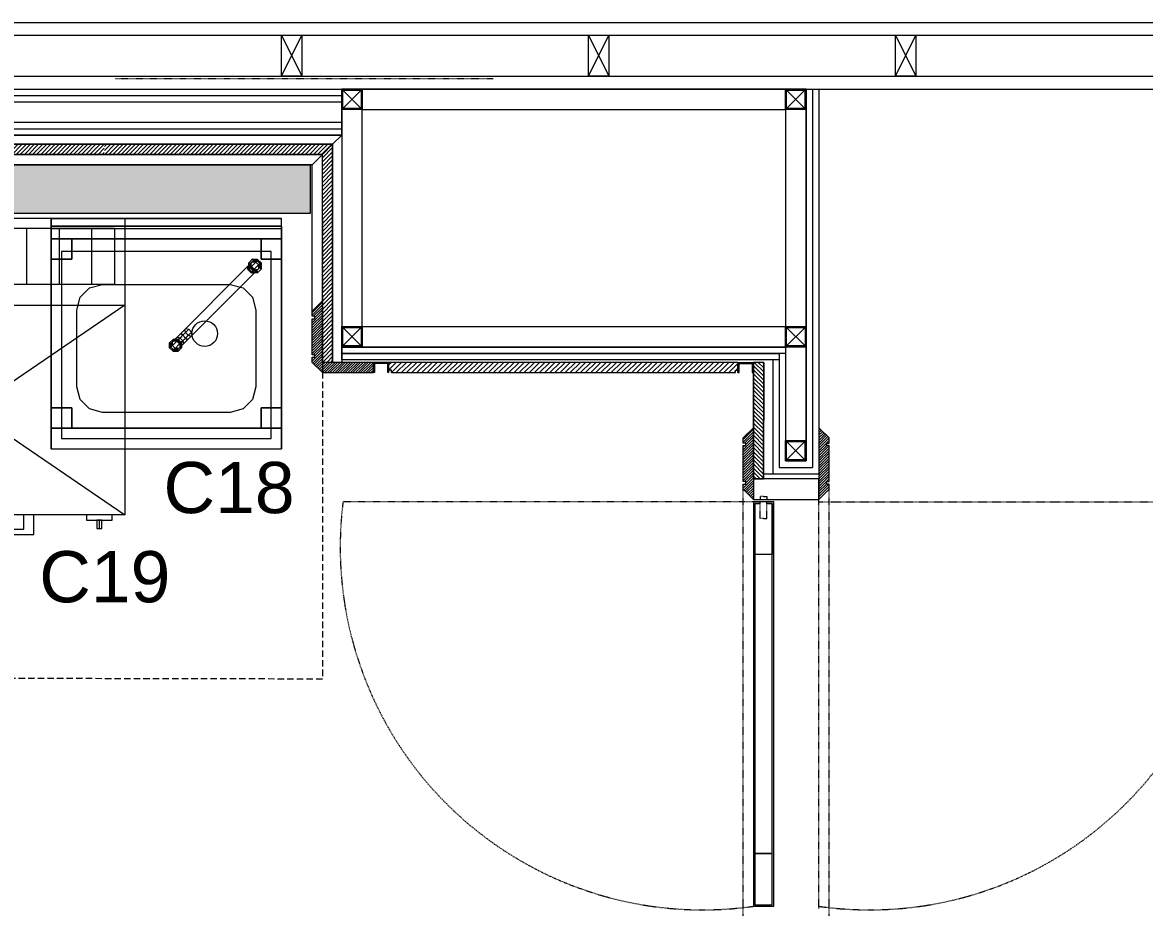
# Model space of a CAD drawing. Header units: millimetres. Extents: x 29001 to 40804, y -8833 to -5892.
# Drawn here: x 30692.4 to 30911.7, y -6731.6 to -6558.7 of the extents above; entities that cross this region are included whole.
import ezdxf

# ---------------------------------------------------------------- set-up
doc = ezdxf.new("R2010")
doc.units = ezdxf.units.MM
for name, pattern in [('( Hidden )', [0.375, 0.25, -0.125]), ('DASHED2', [0.375, 0.25, -0.125]), ('DOT', [3.002, 0.002, -3]), ('HIDDEN', [9.525, 6.35, -3.175])]:
    doc.linetypes.add(name, pattern=pattern)
doc.layers.get('0').update_dxf_attribs({"lineweight": 0})
for name, color, linetype, lineweight in [('anahtar', 9, 'Continuous', 0), ('mutfak-Ekipman', 4, 'Continuous', 0), ('mutfak-poz no', 7, 'Continuous', 0), ('S2000-davlumbaz', 102, 'DASHED2', 0), ('S2000-Ekipman', 4, 'Continuous', 0), ('xxx_Auto_Duvar_Alcipan', 50, 'Continuous', 0), ('xxx_Auto_Duvar_Yesil Alcipan', 93, 'Continuous', 0), ('xxx_Auto_Kaplama_Ahşap', 34, 'Continuous', 0), ('xxx_Auto_Kaplama_Ahşap Tarama', 16, 'Continuous', 0), ('xxx_Auto_Kaplama_Aluminyum', 133, 'Continuous', 0), ('xxx_Auto_Kaplama_Aluminyum Tarama', 135, 'Continuous', 0), ('xxx_Auto_Kaplama_Mermer', 23, 'Continuous', 0), ('xxx_Auto_Kaplama_Mermer Tarama', 45, 'Continuous', 0), ('xxx_Auto_Kaplama_Mermer Tarama @ 1', 45, 'Continuous', 0), ('xxx_Auto_Konstruksiyon_Metal', 141, 'Continuous', 0), ('xxx_Auto_Tefris_Silik', 252, 'Continuous', 0), ('Y_DUVAR ALCIPAN', 6, 'Continuous', 0), ('Y_DUVAR KONST', 254, 'Continuous', 0)]:
    doc.layers.add(name, color=color, linetype=linetype, lineweight=lineweight)
doc.styles.add('ekp-yazı', font='arial.ttf', dxfattribs={"height": 10})
pattern_1 = [(45, (-27112.0307, 50087.7218), (-0.3999999993, 0.3999999993), [])]
pattern_2 = [(225, (57877.52733, -102233.45388), (0.2499999996, -0.2499999996), [])]

# ---------------------------------------------------------------- blocks, each defined once
blk = doc.blocks.new('KUTU PROFIL 40X80')
for p, q in [((8, 0), (0, -4)), ((0, 0), (8, -4))]:
    blk.add_line(p, q)
blk.add_lwpolyline([(0, 0), (8, 0), (8, -4), (0, -4)], close=True)
blk = doc.blocks.new('40x40 kutu profil')
at = {"layer": 'xxx_Auto_Konstruksiyon_Metal'}
for points in [[(-1674.77, -595.98), (-1674.77, -599.98), (-1670.77, -599.98), (-1670.77, -595.98), (-1674.77, -595.98)], [(-1670.97, -596.18), (-1674.57, -599.78)], [(-1674.57, -596.18), (-1670.97, -599.78)]]:
    blk.add_lwpolyline(points, dxfattribs=at)
blk.add_lwpolyline([(-1674.57, -596.18), (-1674.57, -599.78), (-1670.97, -599.78), (-1670.97, -596.18)], close=True, dxfattribs=at)
blk = doc.blocks.new('jıkloı')
at = {"layer": 'xxx_Auto_Kaplama_Aluminyum Tarama', "true_color": 0x454545}
h = blk.add_hatch(color=250, dxfattribs=at)
h.dxf.hatch_style = 1
h.paths.add_polyline_path([(2, 1.5), (0, 1.5), (0, -1.5), (2, -1.5), (2, -1.3), (0.2, -1.3), (0.2, 1.3), (2, 1.3)])
at = {"layer": 'xxx_Auto_Kaplama_Aluminyum'}
for points in [[(2, 1.5), (0, 1.5), (0, -1.5), (2, -1.5)], [(2, 1.3), (0.2, 1.3), (0.2, -1.3), (2, -1.3)], [(2, 1.5), (2, 1.3)], [(2, -1.3), (2, -1.5)]]:
    blk.add_lwpolyline(points, dxfattribs=at)
blk = doc.blocks.new('TÜM LAYOOUT')
at = {"layer": 'xxx_Auto_Kaplama_Ahşap'}
h = blk.add_hatch(dxfattribs=at)
h.set_pattern_fill('JIS_WOOD', color=256, scale=0.8)
h.set_pattern_definition([(45, (-27117.531, 50085.9245), (-0.3999999993, 0.3999999993), [])])
h.paths.add_polyline_path([(1563.63, -260.75), (978.49, -260.75), (980.49, -262.75), (1563.63, -262.75)])
h = blk.add_hatch(dxfattribs=at)
h.set_pattern_fill('JIS_WOOD', color=256, scale=0.8)
h.set_pattern_definition(pattern_1)
h.paths.add_polyline_path([(1606.26, -262.75), (1608.26, -260.75), (1563.68, -260.74), (1563.68, -262.74)])
h = blk.add_hatch(dxfattribs=at)
h.set_pattern_fill('JIS_WOOD', color=256, scale=0.8)
h.set_pattern_definition(pattern_1)
h.paths.add_polyline_path([(1606.26, -262.75), (1608.26, -260.75), (1608.26, -303.35), (1606.26, -303.35)])
h = blk.add_hatch(dxfattribs=at)
h.set_pattern_fill('JIS_WOOD', color=256, scale=0.8, angle=-270)
h.set_pattern_definition([(135, (-48656.18797, -29573.521), (-0.3999999993, -0.3999999993), [])])
h.paths.add_polyline_path([(1690.52, -303.35), (1690.49, -326.11), (1692.48, -326.11), (1692.53, -303.35)])
at = {"layer": 'xxx_Auto_Kaplama_Ahşap Tarama'}
h = blk.add_hatch(dxfattribs=at)
h.set_pattern_fill('JIS_WOOD', color=256, scale=0.5)
h.set_pattern_definition([(45, (-55206.5533, 101611.99452), (-0.2499999996, 0.2499999996), [])])
h.paths.add_polyline_path([(1604.76, -302.4), (1604.26, -302.4), (1604.26, -303.4), (1606.26, -305.37), (1606.26, -291.4), (1604.26, -293.4), (1604.26, -294.4), (1604.76, -294.4), (1604.76, -294.9), (1604.26, -294.9), (1604.26, -301.9), (1604.76, -301.9)])
h = blk.add_hatch(dxfattribs=at)
h.set_pattern_fill('JIS_WOOD', color=256, scale=0.5)
h.set_pattern_definition([(45, (-27114.0071, 50897.32177), (-0.2499999996, 0.2499999996), [])])
h.paths.add_polyline_path([(1606.26, -305.32), (1606.26, -305.35), (1616.23, -305.35), (1616.23, -303.35), (1606.26, -303.35)])
h = blk.add_hatch(dxfattribs=at)
h.set_pattern_fill('JIS_WOOD', color=256, scale=0.5, angle=-180)
h.set_pattern_definition(pattern_2)
h.paths.add_polyline_path([(1688.98, -319.06), (1688.48, -319.06), (1688.48, -318.06), (1690.48, -316.09), (1690.48, -330.06), (1688.48, -328.06), (1688.48, -327.06), (1688.98, -327.06), (1688.98, -326.56), (1688.48, -326.56), (1688.48, -319.56), (1688.98, -319.56)])
h = blk.add_hatch(dxfattribs=at)
h.set_pattern_fill('JIS_WOOD', color=256, scale=0.5, angle=-180)
h.set_pattern_definition(pattern_2)
h.paths.add_polyline_path([(1704.79, -319.06), (1705.29, -319.06), (1705.29, -318.06), (1703.29, -316.09), (1703.29, -330.06), (1705.29, -328.06), (1705.29, -327.06), (1704.79, -327.06), (1704.79, -326.56), (1705.29, -326.56), (1705.29, -319.56), (1704.79, -319.56)])
at = {"layer": 'xxx_Auto_Kaplama_Mermer Tarama'}
h = blk.add_hatch(dxfattribs=at)
h.set_pattern_fill('JIS_WOOD', color=256)
h.set_pattern_definition([(45, (-27114.03085, 50699.323), (-0.499999999, 0.499999999), [])])
h.paths.add_polyline_path([(1619.26, -303.35), (1687.48, -303.35), (1687.48, -304.85), (1686.98, -304.85), (1686.98, -305.35), (1619.76, -305.35), (1619.76, -304.85), (1619.26, -304.85)])
at = {"layer": 'anahtar', "lineweight": 0}
for p, q in [((1478.26, -236.95), (2303.26, -236.95)), ((1478.26, -239.45), (2303.26, -239.45)), ((1478.26, -247.45), (2303.26, -247.45)), ((1478.26, -249.95), (2303.26, -249.95))]:
    blk.add_line(p, q, dxfattribs=at)
at = {"layer": 'xxx_Auto_Duvar_Alcipan', "linetype": 'Continuous'}
for points in [[(1610.06, -300.35), (1696.78, -300.35), (1696.78, -301.6), (1610.06, -301.6)], [(1610.06, -300.35), (1696.78, -300.35), (1696.78, -301.6), (1610.06, -301.6)], [(1610.06, -301.6), (1695.53, -301.6), (1695.53, -302.85), (1610.06, -302.85)], [(1610.06, -301.6), (1695.53, -301.6), (1695.53, -302.85), (1610.06, -302.85)]]:
    blk.add_lwpolyline(points, close=True, dxfattribs=at)
at = {"layer": 'xxx_Auto_Duvar_Yesil Alcipan', "linetype": 'Continuous'}
for p, q in [((912.26, -249.95), (1610.06, -249.95)), ((1610.06, -258.95), (1610.06, -249.95)), ((1610.06, -258.95), (1610.06, -249.95)), ((1610.06, -258.95), (1610.06, -249.95)), ((1700.78, -249.95), (1700.78, -322.61)), ((1702.03, -249.95), (1702.03, -323.86)), ((1703.28, -249.95), (1703.28, -325.11)), ((913.51, -251.2), (1610.06, -251.2)), ((1610.06, -257.7), (1610.06, -251.2)), ((913.51, -252.45), (1610.06, -252.45)), ((1610.06, -256.45), (1610.06, -252.45)), ((976.69, -256.45), (1610.06, -256.45)), ((976.69, -257.7), (1610.06, -257.7)), ((976.69, -258.95), (1610.06, -258.95)), ((1696.78, -300.35), (1696.78, -322.61)), ((1695.53, -301.6), (1695.53, -323.86)), ((1694.28, -302.85), (1694.28, -325.11)), ((1695.53, -323.86), (1702.03, -323.86)), ((1696.78, -322.61), (1700.78, -322.61)), ((1694.28, -325.11), (1703.28, -325.11)), ((1694.28, -325.11), (1703.28, -325.11)), ((1694.28, -325.11), (1703.28, -325.11))]:
    blk.add_line(p, q, dxfattribs=at)
at = {"layer": 'xxx_Auto_Kaplama_Ahşap', "linetype": 'Continuous'}
for p, q in [((980.49, -260.75), (1608.26, -260.75)), ((1606.26, -262.75), (980.49, -262.75)), ((1690.48, -326.11), (1690.48, -303.35, 0)), ((1692.53, -303.35, 0), (1692.48, -326.11)), ((1694.28, -330.61), (1690.28, -330.61)), ((1691.63, -330.91), (1690.78, -330.91)), ((1693.98, -330.91), (1693.14, -330.91)), ((1694.18, -409.31), (1694.18, -330.91)), ((1694.48, -409.61), (1694.48, -330.61)), ((1694.18, -340.91), (1690.78, -340.91)), ((1694.18, -399.31), (1694.18, -340.91)), ((1690.78, -399.31), (1694.18, -399.31)), ((1690.48, -409.61), (1694.28, -409.61)), ((1690.78, -409.31), (1693.98, -409.31))]:
    blk.add_line(p, q, dxfattribs=at)
at = {"layer": 'xxx_Auto_Kaplama_Ahşap'}
for points in [[(1610.06, -258.95), (976.69, -258.95), (978.49, -260.75), (1608.26, -260.75)], [(980.49, -262.75), (1606.26, -262.75), (1608.26, -260.75), (978.49, -260.75)], [(1690.48, -303.35), (1690.48, -326.11), (1692.48, -326.11), (1692.53, -303.35)]]:
    blk.add_lwpolyline(points, close=True, dxfattribs=at)
at = {"layer": 'xxx_Auto_Kaplama_Ahşap', "linetype": 'Continuous'}
for points in [[(1608.26, -303.35), (1606.26, -303.35), (1606.26, -262.75), (1608.26, -260.75)], [(1610.06, -303.35), (1608.26, -303.35), (1608.26, -260.75), (1610.06, -258.95)], [(1606.26, -305.32), (1606.26, -305.35), (1606.28, -305.35), (1616.26, -305.35), (1616.26, -303.35), (1606.26, -303.35)], [(1690.48, -330.11), (1688.48, -328.11), (1688.48, -327.11), (1688.98, -327.11), (1688.98, -326.61), (1688.48, -326.61), (1688.48, -319.61), (1688.98, -319.61), (1688.98, -319.11), (1688.48, -319.11), (1688.48, -318.11), (1690.48, -316.11)], [(1690.48, -330.11), (1688.48, -328.11), (1688.48, -327.11), (1688.98, -327.11), (1688.98, -326.61), (1688.48, -326.61), (1688.48, -319.61), (1688.98, -319.61), (1688.98, -319.11), (1688.48, -319.11), (1688.48, -318.11), (1690.48, -316.11)], [(1703.28, -330.11), (1705.28, -328.11), (1705.28, -327.11), (1704.78, -327.11), (1704.78, -326.61), (1705.28, -326.61), (1705.29, -319.61), (1704.78, -319.61), (1704.78, -319.11), (1705.28, -319.11), (1705.28, -318.11), (1703.28, -316.11)], [(1703.29, -330.11), (1705.28, -328.11), (1705.28, -327.11), (1704.79, -327.11), (1704.79, -326.61), (1705.28, -326.61), (1705.29, -319.61), (1704.79, -319.61), (1704.79, -319.11), (1705.28, -319.11), (1705.28, -318.11), (1703.29, -316.11)], [(1694.18, -399.31), (1694.18, -340.91), (1690.78, -340.91), (1690.78, -399.31)], [(1694.18, -409.31), (1694.18, -399.31), (1690.78, -399.31), (1690.78, -409.31)], [(1694.18, -409.31), (1694.18, -399.31), (1690.78, -399.31), (1690.78, -409.31)]]:
    blk.add_lwpolyline(points, close=True, dxfattribs=at)
at = {"layer": 'xxx_Auto_Kaplama_Ahşap', "linetype": 'Continuous', "elevation": 0}
blk.add_lwpolyline([(1606.26, -305.35), (1604.26, -303.35), (1604.26, -302.35), (1604.76, -302.35), (1604.76, -301.85), (1604.26, -301.85), (1604.25, -294.85), (1604.76, -294.85), (1604.76, -294.35), (1604.26, -294.35), (1604.26, -293.35), (1606.26, -291.35)], close=True, dxfattribs=at)
blk.add_lwpolyline([(1606.26, -305.35), (1604.26, -303.35), (1604.26, -302.35), (1604.76, -302.35), (1604.76, -301.85), (1604.26, -301.85), (1604.25, -294.85), (1604.76, -294.85), (1604.76, -294.35), (1604.26, -294.35), (1604.26, -293.35), (1606.26, -291.35)], close=True, dxfattribs=at)
blk.add_lwpolyline([(1606.26, -302.85), (1606.26, -291.35)], dxfattribs=at)
blk.add_lwpolyline([(1606.26, -302.85), (1606.26, -291.35)], dxfattribs=at)
at = {"layer": 'xxx_Auto_Kaplama_Ahşap', "linetype": 'Continuous'}
for points in [[(1606.26, -292.35), (1606.26, -305.35), (1604.26, -303.35), (1604.26, -302.35), (1604.76, -302.35), (1604.76, -301.85), (1604.26, -301.85), (1604.25, -294.85)], [(1606.26, -292.35), (1606.26, -305.35), (1604.26, -303.35), (1604.26, -302.35), (1604.76, -302.35), (1604.76, -301.85), (1604.26, -301.85), (1604.25, -294.85)], [(1610.06, -303.35), (1606.26, -303.35), (1606.26, -305.35)], [(1610.06, -303.35), (1606.26, -303.35), (1606.26, -305.35)], [(1616.26, -305.35), (1616.26, -303.35)], [(1703.28, -326.11), (1690.48, -326.11), (1690.48, -330.11), (1703.28, -330.11), (1703.28, -326.11)], [(1703.29, -326.11), (1690.48, -326.11), (1690.48, -330.11), (1703.29, -330.11), (1703.29, -326.11)], [(1694.48, -409.61), (1694.48, -330.61), (1690.48, -330.61), (1690.48, -409.61), (1694.48, -409.61)], [(1691.83, -330.91), (1690.78, -330.91), (1690.78, -409.31), (1694.18, -409.31), (1694.18, -330.91), (1693.14, -330.91)], [(1693.14, -330.91), (1694.18, -330.91), (1694.18, -340.91), (1690.78, -340.91), (1690.78, -330.91), (1691.83, -330.91)], [(1693.14, -330.91), (1694.18, -330.91), (1694.18, -340.91), (1690.78, -340.91), (1690.78, -330.91), (1691.83, -330.91)], [(1694.18, -340.91), (1690.78, -340.91)], [(1694.18, -340.91), (1690.78, -340.91)]]:
    blk.add_lwpolyline(points, dxfattribs=at)
at = {"layer": 'xxx_Auto_Kaplama_Ahşap Tarama'}
for points in [[(1604.26, -264.75), (1606.26, -262.75)], [(1604.26, -264.75), (1358.95, -264.75)]]:
    blk.add_lwpolyline(points, dxfattribs=at)
at = {"layer": 'xxx_Auto_Kaplama_Ahşap Tarama', "elevation": 0}
blk.add_lwpolyline([(1604.26, -293.35), (1604.26, -264.75)], dxfattribs=at)
at = {"layer": 'xxx_Auto_Kaplama_Ahşap Tarama', "linetype": 'Continuous'}
blk.add_lwpolyline([(1703.28, -325.11), (1703.28, -326.11), (1692.48, -326.11), (1692.48, -325.11)], close=True, dxfattribs=at)
blk.add_lwpolyline([(1703.28, -325.11), (1703.28, -326.11), (1692.48, -326.11), (1692.48, -325.11)], close=True, dxfattribs=at)
at = {"layer": 'xxx_Auto_Kaplama_Ahşap Tarama', "linetype": 'HIDDEN', "ltscale": 0.005}
for points in [[(1692.48, -329.56), (1692.48, -329.56), (1691.83, -329.56), (1691.83, -330.11)], [(1692.48, -329.56), (1692.48, -329.56), (1691.83, -329.56), (1691.83, -330.11)], [(1692.48, -333.85), (1692.48, -333.85), (1691.83, -333.85), (1691.83, -330.61)], [(1692.48, -333.85), (1692.48, -333.85), (1691.83, -333.85), (1691.83, -330.61)], [(1692.48, -329.56), (1692.48, -329.56), (1693.14, -329.56), (1693.14, -330.11)], [(1692.48, -329.56), (1692.48, -329.56), (1693.14, -329.56), (1693.14, -330.11)], [(1692.48, -333.85), (1692.48, -333.85), (1693.14, -333.85), (1693.14, -330.61)], [(1692.48, -333.85), (1692.48, -333.85), (1693.14, -333.85), (1693.14, -330.61)]]:
    blk.add_lwpolyline(points, dxfattribs=at)
at = {"layer": 'xxx_Auto_Kaplama_Ahşap Tarama', "linetype": 'Continuous'}
blk.add_lwpolyline([(1694.18, -399.31), (1690.78, -399.31)], dxfattribs=at)
blk.add_lwpolyline([(1694.18, -399.31), (1690.78, -399.31)], dxfattribs=at)
at = {"layer": 'xxx_Auto_Kaplama_Mermer', "linetype": 'Continuous'}
for points in [[(1619.76, -305.35), (1686.98, -305.35), (1686.98, -304.85), (1687.48, -304.85), (1687.48, -303.35), (1619.26, -303.35)], [(1619.76, -305.35), (1619.76, -305.35), (1686.98, -305.35), (1686.98, -304.85), (1687.48, -304.85), (1687.48, -303.35), (1619.26, -303.35)]]:
    blk.add_lwpolyline(points, dxfattribs=at)
at = {"layer": 'xxx_Auto_Kaplama_Mermer', "linetype": 'Continuous', "elevation": 0}
for points in [[(1619.76, -305.35), (1619.76, -304.85), (1619.26, -304.85), (1619.26, -303.35)], [(1619.26, -304.85), (1619.26, -304.85)], [(1619.26, -304.85), (1619.26, -304.85)]]:
    blk.add_lwpolyline(points, dxfattribs=at)
at = {"layer": 'xxx_Auto_Konstruksiyon_Metal'}
for points in [[(1614.06, -296.35), (1614.06, -249.95), (1610.06, -249.95), (1610.06, -296.35)], [(1614.06, -253.95), (1696.78, -253.95), (1696.78, -249.95), (1614.06, -249.95)], [(1700.78, -318.81), (1700.78, -249.95), (1696.78, -249.95), (1696.78, -318.81)], [(1696.78, -300.35), (1614.06, -300.35), (1614.06, -296.35), (1696.78, -296.35)]]:
    blk.add_lwpolyline(points, close=True, dxfattribs=at)
at = {"layer": 'xxx_Auto_Tefris_Silik', "linetype": 'DOT', "ltscale": 0.005}
for points in [[(1639.63, -247.95), (1565.63, -247.95)], [(1639.63, -247.95), (1565.63, -247.95)], [(1688.48, -412.11), (1688.48, -328.11)], [(1688.48, -412.11), (1688.48, -328.11)], [(1705.28, -412.11), (1705.28, -328.11)], [(1705.28, -412.11), (1705.28, -328.11)], [(1703.28, -410.11), (1703.28, -330.11)], [(1703.28, -410.11), (1703.29, -330.11)]]:
    blk.add_lwpolyline(points, dxfattribs=at)
at = {"layer": 'xxx_Auto_Tefris_Silik', "linetype": '( Hidden )', "ltscale": 0.3}
for points in [[(1688.48, -330.61), (1610.28, -330.61)], [(1690.48, -330.61), (1630.31, -330.61)], [(1703.29, -330.61), (1763.46, -330.61)], [(1705.28, -330.61), (1783.48, -330.61)]]:
    blk.add_lwpolyline(points, dxfattribs=at)
for centre, start, end in [((1680.58, -339.45), 172.8312, 278.0322), ((1713.19, -339.45), 261.9678, 7.1688)]:
    blk.add_arc(centre, 70.85, start, end, dxfattribs=at)
at = {"layer": 'Y_DUVAR ALCIPAN'}
for p, q in [((1478.26, -236.95), (2303.26, -236.95)), ((1478.26, -239.45), (2303.26, -239.45)), ((1478.26, -247.45), (2303.26, -247.45)), ((1478.26, -249.95), (2303.26, -249.95))]:
    blk.add_line(p, q, dxfattribs=at)
at = {"color": 3, "rotation": 270}
blk.add_blockref('jıkloı', (1617.76, -303.35, 0), dxfattribs=at)
at = {"color": 3, "xscale": -1, "rotation": 90}
blk.add_blockref('jıkloı', (1688.98, -303.35, 0), dxfattribs=at)
at = {"layer": 'xxx_Auto_Konstruksiyon_Metal', "xscale": -1}
for p, rotation in [((3284.82, -849.93), 180), ((3371.54, -849.93), 180), ((2210.04, 1374.42, 0), 270), ((2296.76, 1374.42, 0), 270), ((3371.54, -918.59), 180)]:
    blk.add_blockref('40x40 kutu profil', p, dxfattribs=dict(at, rotation=rotation))
at = {"layer": 'Y_DUVAR KONST', "rotation": 90}
for p in [(1598.26, -247.45), (1658.26, -247.45), (1718.26, -247.45)]:
    blk.add_blockref('KUTU PROFIL 40X80', p, dxfattribs=at)
blk = doc.blocks.new('MOBİLYALAR')
at = {"layer": 'xxx_Auto_Kaplama_Mermer Tarama @ 1', "true_color": 0xb0a4a0}
h = blk.add_hatch(dxfattribs=at)
h.set_pattern_fill('DOTS', color=253, scale=1.5, angle=540)
h.set_pattern_definition([(180, (-40140.9034, 53191.863), (-1.190625, -2.38125), [0, -2.38125])])
edge = h.paths.add_edge_path()
edge.add_line((982.5, -264.75), (1603.84, -264.75))
edge.add_line((1603.84, -264.75), (1603.84, -274.25))
edge.add_line((1603.84, -274.25), (992.49, -274.25))
edge.add_line((992.49, -274.25), (992.49, -419.25))
edge.add_line((992.49, -419.25), (1027.49, -419.25))
edge.add_line((1027.49, -419.25), (1027.52, -441.86))
edge.add_line((1027.52, -441.86), (1027.52, -464.86))
edge.add_arc((1042.91, -463.89), 15.42, 183.5929, 227.6554)
edge.add_arc((1042.91, -463.89), 15.42, 227.6554, 260.3124)
edge.add_line((1040.32, -479.09), (1606.26, -480.75))
edge.add_line((1606.26, -480.75), (1606.26, -487.39))
edge.add_line((1606.26, -487.39), (1606.26, -502.74))
edge.add_arc((1578.23, -497.23), 28.56, 279.0097, 348.8638, ccw=False)
edge.add_line((1582.71, -525.43), (1523.71, -525.29))
edge.add_line((1523.71, -525.29), (1515.78, -525.28))
edge.add_line((1515.78, -525.28), (1008.96, -524.07))
edge.add_arc((1008.95, -497.57), 26.5, 183.3004, 270.0252, ccw=False)
edge.add_line((982.5, -499.09), (982.5, -264.75))
at = {"layer": 'xxx_Auto_Kaplama_Mermer'}
blk.add_lwpolyline([(982.5, -264.75), (1603.84, -264.75), (1603.84, -274.25), (992.49, -274.25), (992.49, -419.25), (1027.49, -419.25), (1027.52, -464.86), (1027.52, -464.86, 0.347843), (1040.32, -479.09), (1045.51, -479.09), (1606.26, -480.75), (1606.26, -494.04), (1606.26, -502.74, -0.138789), (1599.18, -516.47, -0.20399), (1582.71, -525.43), (1008.95, -524.06, -0.39745), (982.5, -499.09), (982.5, -264.75)], format="xyb", dxfattribs=at)
blk = doc.blocks.new('el yıkama')
for p, q in [((45, 0), (0, 0)), ((0, 0), (0, -45)), ((0, -45, 81), (0, 0, 81)), ((45, -45), (45, 0)), ((45, -45, 81), (45, 0, 81)), ((0, -1.5, 85), (0, -45, 85)), ((0, -2), (45, -2)), ((45, -1.5, 85), (45, -45, 85)), ((2, -6.5, 83), (2, -43, 83)), ((43, -6.5, 83), (2, -6.5, 83)), ((2, -6.5), (2, -43)), ((43, -6.5), (2, -6.5)), ((43, -43, 83), (43, -6.5, 83)), ((43, -43), (43, -6.5)), ((2, -43, 83), (43, -43, 83)), ((2, -43), (43, -43)), ((0, -45), (45, -45)), ((0, -45, 85), (0, -45, 81)), ((0, -45, 81), (45, -45, 81)), ((45, -45, 85), (45, -45, 81))]:
    blk.add_line(p, q)
at = {"color": 251}
for p, q in [((39.56, -8.26), (23.39, -24.43)), ((40.31, -8.26), (39.56, -8.26)), ((40.83, -8.78), (40.31, -8.26)), ((24.66, -25.7), (40.83, -9.53)), ((40.83, -9.53), (40.83, -8.78)), ((7.5, -13.57, 60), (10, -12.9, 60)), ((7.5, -13.57), (10, -12.9)), ((10, -12.9, 60), (35, -12.9, 60)), ((10, -12.9), (35, -12.9)), ((35, -12.9, 60), (37.5, -13.57, 60)), ((35, -12.9), (37.5, -13.57)), ((5.67, -15.4, 60), (7.5, -13.57, 60)), ((5.67, -15.4), (7.5, -13.57)), ((37.5, -13.57, 60), (39.33, -15.4, 60)), ((37.5, -13.57), (39.33, -15.4)), ((5, -17.9, 60), (5.67, -15.4, 60)), ((5, -17.9), (5.67, -15.4)), ((39.33, -15.4, 60), (40, -17.9, 60)), ((39.33, -15.4), (40, -17.9)), ((5, -32.9, 60), (5, -17.9, 60)), ((5, -32.9), (5, -17.9)), ((40, -17.9, 60), (40, -32.9, 60)), ((40, -17.9), (40, -32.9)), ((23.39, -24.43), (23.39, -25.17)), ((23.39, -25.17), (23.92, -25.7)), ((23.92, -25.7), (24.66, -25.7)), ((5.67, -35.4, 60), (5, -32.9, 60)), ((5.67, -35.4), (5, -32.9)), ((40, -32.9, 60), (39.33, -35.4, 60)), ((40, -32.9), (39.33, -35.4)), ((7.5, -37.23, 60), (5.67, -35.4, 60)), ((7.5, -37.23), (5.67, -35.4)), ((10, -37.9, 60), (7.5, -37.23, 60)), ((10, -37.9), (7.5, -37.23)), ((37.5, -37.23, 60), (35, -37.9, 60)), ((37.5, -37.23), (35, -37.9)), ((39.33, -35.4, 60), (37.5, -37.23, 60)), ((39.33, -35.4), (37.5, -37.23)), ((35, -37.9, 60), (10, -37.9, 60)), ((35, -37.9), (10, -37.9))]:
    blk.add_line(p, q, dxfattribs=at)
at = {"color": 251, "extrusion": (-0.612372, -0.612372, 0.5)}
for p, q in [((38.58, -9.24, 92.87), (38.32, -9.5, 92.22)), ((38.32, -9.5, 92.22), (38.5, -10.06, 91.77)), ((38.5, -10.06, 91.77), (39.03, -10.59, 91.77)), ((39.14, -9.42, 93.33), (38.58, -9.24, 92.87)), ((39.03, -10.59, 91.77), (39.59, -10.77, 92.22)), ((39.67, -9.95, 93.33), (39.14, -9.42, 93.33)), ((39.59, -10.77, 92.22), (39.85, -10.51, 92.87)), ((39.85, -10.51, 92.87), (39.67, -9.95, 93.33))]:
    blk.add_line(p, q, dxfattribs=at)
at = {"color": 251}
blk.add_circle((30, -22.5), 2.5, dxfattribs=at)
for points in [[(0, -1.5, 90), (45, -1.5, 90), (45, 0, 90), (0, 0, 90)], [(45, 0, 90), (0, 0, 90), (0, 0, 81), (45, 0, 81)], [(0, -1.5, 85), (45, -1.5, 85), (45, -1.5, 90), (0, -1.5, 90)], [(41, -4, 81), (41, -4, 45), (4, -4, 45), (4, -4, 81)], [(0, -37, 45), (0, -37, 81), (0, -8, 81), (0, -8, 45)], [(45, -37, 45), (45, -8, 45), (45, -8, 81), (45, -37, 81)], [(4, -41, 63), (41, -41, 63), (41, -41, 81), (4, -41, 81)], [(4, -41, 45), (41, -41, 45), (41, -41, 62.9), (4, -41, 62.9)]]:
    blk.add_3dface(points)
for points in [[(0, -8, 81), (0, -8, 45), (0, -4, 45), (0, -4, 81)], [(0, -8, 45), (0, -8, 45), (0, -8, 45), (0, -4, 45)], [(0, -4, 81), (0, -4, 45), (4, -4, 45), (4, -4, 81)], [(0, -4, 45), (0, -8, 45), (4, -8, 45), (4, -4, 45)], [(4, -4, 81), (4, -4, 81), (0, -4, 81)], [(4, -4, 81), (4, -8, 81), (0, -8, 81), (0, -4, 81)], [(4, -4, 81), (4, -4, 45), (4, -4, 81)], [(4, -4, 45), (4, -8, 45), (4, -8, 81), (4, -4, 81)], [(41, -8, 81), (41, -8, 45), (41, -4, 45), (41, -4, 81)], [(41, -8, 45), (41, -8, 45), (41, -8, 45), (41, -4, 45)], [(41, -4, 81), (41, -4, 45), (45, -4, 45), (45, -4, 81)], [(41, -4, 45), (41, -8, 45), (45, -8, 45), (45, -4, 45)], [(45, -4, 81), (45, -4, 81), (41, -4, 81)], [(45, -4, 81), (45, -8, 81), (41, -8, 81), (41, -4, 81)], [(45, -4, 81), (45, -4, 45), (45, -4, 81)], [(45, -4, 45), (45, -8, 45), (45, -8, 81), (45, -4, 81)], [(4, -8, 81), (4, -8, 45), (0, -8, 45), (0, -8, 81)], [(4, -8, 45), (4, -8, 45), (0, -8, 45)], [(38.84, -8.98, 91.48), (38.32, -9.5, 92.22), (38.58, -9.24, 92.87), (39.3, -8.52, 91.86)], [(39.29, -7.99, 85), (38.53, -8.75, 85), (38.81, -8.99, 88.99), (39.57, -8.23, 88.99)], [(38.53, -8.75, 85), (38.54, -9.82, 85), (38.91, -9.45, 88.99), (38.81, -8.99, 88.99)], [(39.3, -8.52, 91.86), (39.99, -8.57, 92.12), (39.14, -9.42, 93.33), (38.58, -9.24, 92.87)], [(39.03, -8.78, 90.47), (38.84, -8.98, 91.48), (39.3, -8.52, 91.86), (39.56, -8.26, 90.47)], [(39.55, -8.27, 85.34), (39.02, -8.8, 85.34), (39.03, -8.78, 90.47), (39.56, -8.26, 90.47)], [(39.99, -8.57, 92.12), (40.52, -9.1, 92.12), (39.67, -9.95, 93.33), (39.14, -9.42, 93.33)], [(40.33, -8.02, 85.09), (39.29, -7.99, 85), (39.57, -8.23, 88.99), (40.27, -8.25, 88.99)], [(39.56, -8.26, 90.47), (40.31, -8.26, 90.47), (39.99, -8.57, 92.12), (39.3, -8.52, 91.86)], [(40.27, -8.29, 85.07), (39.55, -8.27, 85.34), (39.56, -8.26, 90.47), (40.31, -8.26, 90.47)], [(40.31, -8.26, 90.47), (40.83, -8.78, 90.47), (40.52, -9.1, 92.12), (39.99, -8.57, 92.12)], [(41.09, -8.78, 85.09), (40.33, -8.02, 85.09), (40.27, -8.25, 88.99), (40.84, -8.82, 88.99)], [(40.8, -8.82, 85.07), (40.27, -8.29, 85.07), (40.31, -8.26, 90.47), (40.83, -8.78, 90.47)], [(45, -8, 81), (45, -8, 45), (41, -8, 45), (41, -8, 81)], [(45, -8, 45), (45, -8, 45), (41, -8, 45)], [(38.89, -9.67, 91.22), (38.5, -10.06, 91.77), (38.32, -9.5, 92.22), (38.84, -8.98, 91.48)], [(39.42, -10.2, 91.22), (39.03, -10.59, 91.77), (38.5, -10.06, 91.77), (38.89, -9.67, 91.22)], [(38.54, -9.82, 85), (39.3, -10.58, 85), (39.67, -10.21, 88.99), (38.91, -9.45, 88.99)], [(39.03, -9.53, 90.47), (38.89, -9.67, 91.22), (38.84, -8.98, 91.48), (39.03, -8.78, 90.47)], [(39.56, -10.06, 90.47), (39.42, -10.2, 91.22), (38.89, -9.67, 91.22), (39.03, -9.53, 90.47)], [(39.02, -8.8, 85.34), (39.03, -9.54, 85.01), (39.03, -9.53, 90.47), (39.03, -8.78, 90.47)], [(39.03, -9.54, 85.01), (39.55, -10.06, 85.01), (39.56, -10.06, 90.47), (39.03, -9.53, 90.47)], [(39.42, -10.2, 91.22), (40.11, -10.25, 91.48), (39.59, -10.77, 92.22), (39.03, -10.59, 91.77)], [(39.3, -10.58, 85), (40.37, -10.59, 85), (40.09, -10.27, 89), (39.67, -10.21, 88.99)], [(39.56, -10.06, 90.47), (40.31, -10.06, 90.47), (40.11, -10.25, 91.48), (39.42, -10.2, 91.22)], [(39.55, -10.06, 85.01), (40.29, -10.07, 85.34), (40.31, -10.06, 90.47), (39.56, -10.06, 90.47)], [(40.11, -10.25, 91.48), (40.57, -9.79, 91.86), (39.85, -10.51, 92.87), (39.59, -10.77, 92.22)], [(40.52, -9.1, 92.12), (40.57, -9.79, 91.86), (39.85, -10.51, 92.87), (39.67, -9.95, 93.33)], [(40.37, -10.59, 85), (41.12, -9.83, 85), (40.85, -9.51, 89), (40.09, -10.27, 89)], [(40.31, -10.06, 90.47), (40.83, -9.53, 90.47), (40.57, -9.79, 91.86), (40.11, -10.25, 91.48)], [(40.29, -10.07, 85.34), (40.82, -9.54, 85.34), (40.83, -9.53, 90.47), (40.31, -10.06, 90.47)], [(40.83, -8.78, 90.47), (40.83, -9.53, 90.47), (40.57, -9.79, 91.86), (40.52, -9.1, 92.12)], [(40.82, -9.54, 85.34), (40.8, -8.82, 85.07), (40.83, -8.78, 90.47), (40.83, -9.53, 90.47)], [(41.12, -9.83, 85), (41.09, -8.78, 85.09), (40.84, -8.82, 88.99), (40.85, -9.51, 89)], [(25.73, -22.84, 103.77), (25.35, -22.47, 103.24), (26.33, -21.49, 102.87), (26.89, -21.67, 103.33)], [(25.35, -22.47, 102.5), (25.35, -22.47, 103.24), (26.33, -21.49, 102.87), (26.07, -21.75, 102.22)], [(25.73, -22.84, 101.97), (25.35, -22.47, 102.5), (26.07, -21.75, 102.22), (26.26, -22.31, 101.77)], [(26.25, -23.37, 103.77), (25.73, -22.84, 103.77), (26.89, -21.67, 103.33), (27.42, -22.2, 103.33)], [(23.81, -23.63, 94.84), (23.12, -24.31, 94.84), (23.12, -24.31, 95.98), (23.81, -23.63, 95.98)], [(23.92, -23.9, 96.55), (23.81, -23.63, 95.98), (23.12, -24.31, 95.98), (23.39, -24.43, 96.55)], [(23.81, -23.63, 94.84), (23.92, -23.9, 94.4), (23.39, -24.43, 94.4), (23.12, -24.31, 94.84)], [(23.92, -23.9, 100.47), (23.39, -24.43, 100.47), (23.65, -24.16, 101.86), (24.11, -23.71, 101.48)], [(23.92, -23.9, 96.55), (23.39, -24.43, 96.55), (23.39, -24.43, 100.47), (23.92, -23.9, 100.47)], [(24.11, -23.71, 101.48), (23.65, -24.16, 101.86), (24.37, -23.45, 102.87), (24.64, -23.18, 102.22)], [(23.7, -24.86, 102.12), (23.65, -24.16, 101.86), (24.37, -23.45, 102.87), (24.56, -24.01, 103.33)], [(24.23, -25.39, 102.12), (23.7, -24.86, 102.12), (24.56, -24.01, 103.33), (25.09, -24.53, 103.33)], [(24.78, -23.63, 94.84), (23.81, -23.63, 94.84), (23.81, -23.63, 95.98), (24.78, -23.63, 95.98)], [(24.66, -23.9, 96.55), (24.78, -23.63, 95.98), (23.81, -23.63, 95.98), (23.92, -23.9, 96.55)], [(24.78, -23.63, 94.84), (24.66, -23.9, 94.4), (23.92, -23.9, 94.4), (23.81, -23.63, 94.84)], [(24.66, -23.9, 100.47), (23.92, -23.9, 100.47), (24.11, -23.71, 101.48), (24.81, -23.76, 101.22)], [(24.66, -23.9, 96.55), (23.92, -23.9, 96.55), (23.92, -23.9, 100.47), (24.66, -23.9, 100.47)], [(24.81, -23.76, 101.22), (24.11, -23.71, 101.48), (24.64, -23.18, 102.22), (25.2, -23.37, 101.77)], [(24.64, -23.18, 102.22), (24.37, -23.45, 102.87), (25.35, -22.47, 103.24), (25.35, -22.47, 102.5)], [(24.56, -24.01, 103.33), (24.37, -23.45, 102.87), (25.35, -22.47, 103.24), (25.73, -22.84, 103.77)], [(25.09, -24.53, 103.33), (24.56, -24.01, 103.33), (25.73, -22.84, 103.77), (26.25, -23.37, 103.77)], [(25.2, -23.37, 101.77), (24.64, -23.18, 102.22), (25.35, -22.47, 102.5), (25.73, -22.84, 101.97)], [(25.19, -24.43, 96.55), (25.46, -24.31, 95.98), (24.78, -23.63, 95.98), (24.66, -23.9, 96.55)], [(25.46, -24.31, 94.84), (25.19, -24.43, 94.4), (24.66, -23.9, 94.4), (24.78, -23.63, 94.84)], [(24.66, -23.9, 100.47), (24.81, -23.76, 101.22), (25.33, -24.28, 101.22), (25.19, -24.43, 100.47)], [(25.19, -24.43, 96.55), (24.66, -23.9, 96.55), (24.66, -23.9, 100.47), (25.19, -24.43, 100.47)], [(25.46, -24.31, 94.84), (24.78, -23.63, 94.84), (24.78, -23.63, 95.98), (25.46, -24.31, 95.98)], [(24.81, -23.76, 101.22), (25.2, -23.37, 101.77), (25.72, -23.9, 101.77), (25.33, -24.28, 101.22)], [(25.65, -24.72, 102.87), (25.09, -24.53, 103.33), (26.25, -23.37, 103.77), (26.63, -23.74, 103.24)], [(25.2, -23.37, 101.77), (25.73, -22.84, 101.97), (26.25, -23.37, 101.97), (25.72, -23.9, 101.77)], [(25.33, -24.28, 101.22), (25.72, -23.9, 101.77), (25.91, -24.46, 102.22), (25.38, -24.98, 101.48)], [(25.91, -24.46, 102.22), (26.63, -23.74, 102.5), (26.63, -23.74, 103.24), (25.65, -24.72, 102.87)], [(25.72, -23.9, 101.77), (26.25, -23.37, 101.97), (26.63, -23.74, 102.5), (25.91, -24.46, 102.22)], [(25.73, -22.84, 101.97), (26.26, -22.31, 101.77), (26.78, -22.84, 101.77), (26.25, -23.37, 101.97)], [(26.63, -23.74, 103.24), (26.25, -23.37, 103.77), (27.42, -22.2, 103.33), (27.61, -22.76, 102.87)], [(26.25, -23.37, 101.97), (26.78, -22.84, 101.77), (27.34, -23.02, 102.22), (26.63, -23.74, 102.5)], [(26.63, -23.74, 102.5), (27.34, -23.02, 102.22), (27.61, -22.76, 102.87), (26.63, -23.74, 103.24)], [(23.12, -24.31, 94.84), (23.12, -25.28, 94.84), (23.12, -25.28, 95.98), (23.12, -24.31, 95.98)], [(23.39, -24.43, 96.55), (23.12, -24.31, 95.98), (23.12, -25.28, 95.98), (23.39, -25.17, 96.55)], [(23.12, -24.31, 94.84), (23.39, -24.43, 94.4), (23.39, -25.17, 94.4), (23.12, -25.28, 94.84)], [(23.39, -25.17, 96.55), (23.12, -25.28, 95.98), (23.81, -25.97, 95.98), (23.92, -25.7, 96.55)], [(23.12, -25.28, 94.84), (23.39, -25.17, 94.4), (23.92, -25.7, 94.4), (23.81, -25.97, 94.84)], [(23.12, -25.28, 94.84), (23.81, -25.97, 94.84), (23.81, -25.97, 95.98), (23.12, -25.28, 95.98)], [(23.39, -25.17, 100.47), (23.39, -24.43, 100.47), (23.65, -24.16, 101.86), (23.7, -24.86, 102.12)], [(23.39, -24.43, 96.55), (23.39, -25.17, 96.55), (23.39, -25.17, 100.47), (23.39, -24.43, 100.47)], [(23.92, -25.7, 100.47), (23.39, -25.17, 100.47), (23.7, -24.86, 102.12), (24.23, -25.39, 102.12)], [(23.39, -25.17, 96.55), (23.92, -25.7, 96.55), (23.92, -25.7, 100.47), (23.39, -25.17, 100.47)], [(23.92, -25.7, 96.55), (23.81, -25.97, 95.98), (24.78, -25.97, 95.98), (24.66, -25.7, 96.55)], [(23.81, -25.97, 94.84), (23.92, -25.7, 94.4), (24.66, -25.7, 94.4), (24.78, -25.97, 94.84)], [(23.81, -25.97, 94.84), (24.78, -25.97, 94.84), (24.78, -25.97, 95.98), (23.81, -25.97, 95.98)], [(24.66, -25.7, 100.47), (23.92, -25.7, 100.47), (24.23, -25.39, 102.12), (24.93, -25.44, 101.86)], [(23.92, -25.7, 96.55), (24.66, -25.7, 96.55), (24.66, -25.7, 100.47), (23.92, -25.7, 100.47)], [(24.93, -25.44, 101.86), (24.23, -25.39, 102.12), (25.09, -24.53, 103.33), (25.65, -24.72, 102.87)], [(25.19, -25.17, 100.47), (25.38, -24.98, 101.48), (24.93, -25.44, 101.86), (24.66, -25.7, 100.47)], [(24.66, -25.7, 96.55), (25.19, -25.17, 96.55), (25.19, -25.17, 100.47), (24.66, -25.7, 100.47)], [(24.66, -25.7, 96.55), (24.78, -25.97, 95.98), (25.46, -25.28, 95.98), (25.19, -25.17, 96.55)], [(24.78, -25.97, 94.84), (24.66, -25.7, 94.4), (25.19, -25.17, 94.4), (25.46, -25.28, 94.84)], [(24.78, -25.97, 94.84), (25.46, -25.28, 94.84), (25.46, -25.28, 95.98), (24.78, -25.97, 95.98)], [(25.38, -24.98, 101.48), (25.91, -24.46, 102.22), (25.65, -24.72, 102.87), (24.93, -25.44, 101.86)], [(25.19, -24.43, 100.47), (25.33, -24.28, 101.22), (25.38, -24.98, 101.48), (25.19, -25.17, 100.47)], [(25.19, -25.17, 96.55), (25.46, -25.28, 95.98), (25.46, -24.31, 95.98), (25.19, -24.43, 96.55)], [(25.46, -25.28, 94.84), (25.19, -25.17, 94.4), (25.19, -24.43, 94.4), (25.46, -24.31, 94.84)], [(25.19, -25.17, 96.55), (25.19, -24.43, 96.55), (25.19, -24.43, 100.47), (25.19, -25.17, 100.47)], [(25.46, -25.28, 94.84), (25.46, -24.31, 94.84), (25.46, -24.31, 95.98), (25.46, -25.28, 95.98)], [(0, -41, 81), (0, -41, 45), (0, -37, 45), (0, -37, 81)], [(0, -41, 45), (0, -41, 45), (0, -41, 45), (0, -37, 45)], [(0, -37, 81), (0, -37, 45), (4, -37, 45), (4, -37, 81)], [(0, -37, 45), (0, -41, 45), (4, -41, 45), (4, -37, 45)], [(4, -37, 81), (4, -37, 81), (0, -37, 81)], [(4, -37, 81), (4, -41, 81), (0, -41, 81), (0, -37, 81)], [(4, -37, 81), (4, -37, 45), (4, -37, 81)], [(4, -37, 45), (4, -41, 45), (4, -41, 81), (4, -37, 81)], [(41, -41, 81), (41, -41, 45), (41, -37, 45), (41, -37, 81)], [(41, -41, 45), (41, -41, 45), (41, -41, 45), (41, -37, 45)], [(41, -37, 81), (41, -37, 45), (45, -37, 45), (45, -37, 81)], [(41, -37, 45), (41, -41, 45), (45, -41, 45), (45, -37, 45)], [(45, -37, 81), (45, -37, 81), (41, -37, 81)], [(45, -37, 81), (45, -41, 81), (41, -41, 81), (41, -37, 81)], [(45, -37, 81), (45, -37, 45), (45, -37, 81)], [(45, -37, 45), (45, -41, 45), (45, -41, 81), (45, -37, 81)], [(4, -41, 81), (4, -41, 45), (0, -41, 45), (0, -41, 81)], [(4, -41, 45), (4, -41, 45), (0, -41, 45)], [(45, -41, 81), (45, -41, 45), (41, -41, 45), (41, -41, 81)], [(45, -41, 45), (45, -41, 45), (41, -41, 45)]]:
    blk.add_3dface(points, dxfattribs=at)
blk = doc.blocks.new('SalamanderE.60-58')
at = {"lineweight": 9}
h = blk.add_hatch(dxfattribs=at)
h.set_pattern_fill('ANSI31', color=251, scale=2, angle=45, style=0)
h.set_pattern_definition([(90, (-113413.595, 6728.771), (-6.35, 1e-15), [])])
h.paths.add_polyline_path([(-2, -13), (-2, -2), (-58, -2), (-58, -13)])
at = {"color": 251, "lineweight": 9}
for p, q in [((0, -17), (-60, -58)), ((-60, -17), (0, -58))]:
    blk.add_line(p, q, dxfattribs=at)
for points in [[(-60, 0), (0, 0), (0, -58), (-60, -58)], [(-60, -17), (0, -17), (0, -58), (-60, -58)]]:
    blk.add_lwpolyline(points, close=True)
at = {"color": 251}
blk.add_lwpolyline([(-58, -2), (-2, -2), (-2, -13), (-58, -13)], close=True, dxfattribs=at)
at = {"color": 251, "lineweight": 9}
for points in [[(-52.53, -59), (-57.53, -59), (-57.53, -58), (-52.53, -58)], [(-54.53, -60.67), (-55.53, -60.67), (-55.53, -59), (-54.53, -59)], [(-42.25, -61.81), (-17.75, -61.81), (-17.75, -58), (-42.25, -58)], [(-40.25, -60.81), (-19.75, -60.81), (-19.75, -58), (-40.25, -58)], [(-7.47, -59), (-2.47, -59), (-2.47, -58), (-7.47, -58)], [(-5.47, -60.67), (-4.47, -60.67), (-4.47, -59), (-5.47, -59)]]:
    blk.add_lwpolyline(points, close=True, dxfattribs=at)
for points in [[(-55.03, -59), (-55.03, -60.67)], [(-4.97, -59), (-4.97, -60.67)]]:
    blk.add_lwpolyline(points, dxfattribs=at)
blk = doc.blocks.new('MUTFAK')
at = {"layer": 'S2000-davlumbaz', "ltscale": 5}
for p, q in [((2219.45, -476.4), (2219.45, -566.4)), ((2219.45, -566.37), (1710.96, -565.4))]:
    blk.add_line(p, q, dxfattribs=at)
at = {"layer": 'mutfak-Ekipman'}
blk.add_blockref('el yıkama', (2166.45, -476.37, -81), dxfattribs=at)
at = {"layer": 'S2000-Ekipman'}
blk.add_blockref('SalamanderE.60-58', (2180.82, -476.3), dxfattribs=at)
at = {"layer": 'mutfak-poz no', "style": 'ekp-yazı'}
for s, p in [('C18', (2188.39, -533.95)), ('C19', (2164.11, -551.37))]:
    blk.add_text(s, height=10, dxfattribs=at).set_placement(p)

msp = doc.modelspace()

# ---------------------------------------------------------------- block references
at = {"color": 6}
msp.add_blockref('TÜM LAYOOUT', (29144.79, -6321.8), dxfattribs=at)

# ---------------------------------------------------------------- next in the draw order: block references
msp.add_blockref('MOBİLYALAR', (29144.79, -6321.8), dxfattribs=at)

# ---------------------------------------------------------------- next in the draw order: block references
msp.add_blockref('MUTFAK', (28531.6, -6120.65), dxfattribs=at)

doc.saveas('drawing.dxf')
